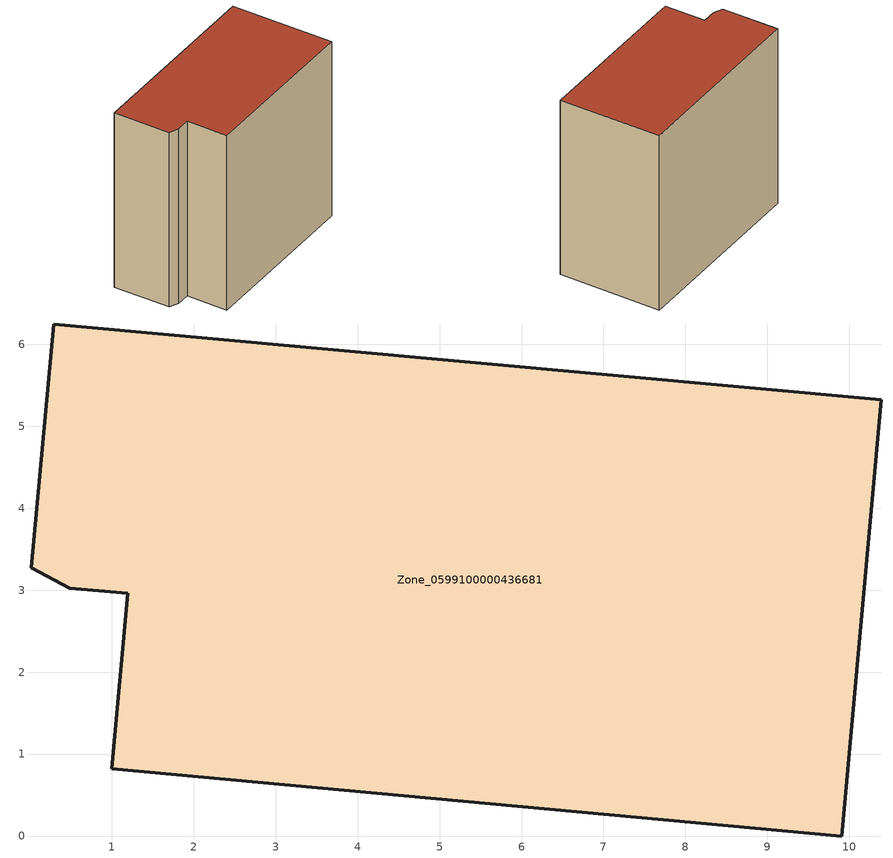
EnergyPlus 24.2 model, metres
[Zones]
Zone_0599100000436681
 floor ground (C_G): 1,0.82 1.2,2.96 0.49,3.03 0.02,3.27 0.29,6.25 10.39,5.33 9.91,0 z0
 wall outside (C_F): 1.2,2.96 1,0.82 9.91,0 10.39,5.33 0.29,6.25 0.02,3.27 0.49,3.03 1.2,2.96 z0:9.72
 roof outside (C_R): 0.49,3.03 1.2,2.96 1,0.82 9.91,0 10.39,5.33 0.29,6.25 0.02,3.27 z9.72
[BUILDING]
Pand.0599100000436681: North Axis=0; Terrain=City; Loads Convergence Tolerance Value=0.04; Temperature Convergence Tolerance Value=0.4; Solar Distribution=FullExterior; Maximum Number of Warmup Days=25; Minimum Number of Warmup Days=1
[Site:Location]
Rotterdam.The.Hague.AP_ZH_NLD Design_Conditions: Latitude=51.96; Longitude=4.45; Time Zone=1; Elevation=-4.5
[SITE:GROUNDTEMPERATURE:BUILDINGSURFACE]
18, 18, 18, 18, 18, 18, 18, 18, 18, 18, 18, 18
[MATERIAL] Thermal Absorptance=0.9; Solar Absorptance=0.7; Visible Absorptance=0.7
Name | Roughness | Thickness | Conductivity | Density | Specific Heat
G.TI.2006-2014 | MediumSmooth | 0.15 | 0.06 | 540 | 1210
F.TI.2006-2014 | Rough | 0.3 | 0.12 | 1920 | 840
R.TI.2006-2014 | MediumRough | 0.2 | 0.08 | 1500 | 1000
[CONSTRUCTION]
C_G: G.TI.2006-2014
C_F: F.TI.2006-2014
C_R: R.TI.2006-2014
[ZONE]
Zone_0599100000436681: Type=1; Multiplier=1; Ceiling Height=Autocalculate; Volume=Autocalculate; Floor Area=autocalculate; Part of Total Floor Area=Yes
[ZONEINFILTRATION:DESIGNFLOWRATE]
Infil_Zone_0599100000436681: Zone or ZoneList or Space or SpaceList=Zone_0599100000436681; Schedule=AlwaysOn; Design Flow Rate Calculation Method=Flow/Area; Flow Rate per Floor Area=0.0015; Constant Term Coefficient=1; Temperature Term Coefficient=0; Velocity Term Coefficient=0; Velocity Squared Term Coefficient=0
[HVACTEMPLATE:ZONE:IDEALLOADSAIRSYSTEM]
Zone_0599100000436681: Maximum Heating Supply Air Temperature=50; Minimum Cooling Supply Air Temperature=13; Maximum Heating Supply Air Humidity Ratio=0.0156; Minimum Cooling Supply Air Humidity Ratio=0.0077; Heating Limit=NoLimit; Cooling Limit=NoLimit; Dehumidification Control Type=ConstantSensibleHeatRatio; Cooling Sensible Heat Ratio=0.7; Dehumidification Setpoint=60; Humidification Control Type=None; Humidification Setpoint=30; Outdoor Air Method=None; Outdoor Air Flow Rate per Person=0.00944; Outdoor Air Flow Rate per Zone Floor Area=0; Outdoor Air Flow Rate per Zone=0; Demand Controlled Ventilation Type=None; Outdoor Air Economizer Type=NoEconomizer; Heat Recovery Type=None; Sensible Heat Recovery Effectiveness=0.7; Latent Heat Recovery Effectiveness=0.65
[ZONECONTROL:THERMOSTAT]
ThermostatControl_Zone_0599100000436681: Zone or ZoneList=Zone_0599100000436681; Control Type Schedule=DualSetpointControlType; Control 1=Thermostat_Zone_0599100000436681; Temperature Difference Between Cutout And Setpoint=0
[THERMOSTATSETPOINT:DUALSETPOINT]
Thermostat_Zone_0599100000436681: Heating Setpoint Temperature Schedule=HeatingSetpoint_Zone_0599100000436681; Cooling Setpoint Temperature Schedule=CoolingSetpoint_Zone_0599100000436681
[SCHEDULE:COMPACT]
HeatingSetpoint_Zone_0599100000436681: Through: 12/31, For: AllDays, Until: 24:00, 21
CoolingSetpoint_Zone_0599100000436681: Through: 12/31, For: AllDays, Until: 24:00, 24
DualSetpointControlType: Through: 12/31, For: AllDays, Until: 24:00, 4
AlwaysOn: Through: 12/31, For: AllDays, Until: 24:00, 1
